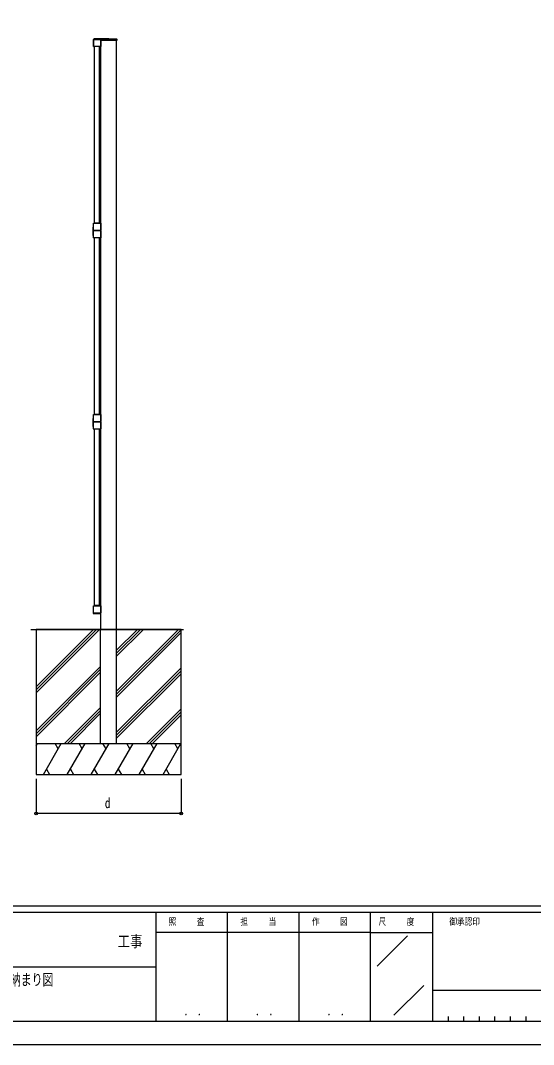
# Model space of a CAD drawing. Units: millimetres, scale not verified. Extents: x -6308 to 6308, y -4455 to 4455.
# Drawn here: x 1290 to 3765, y -4455 to 484 of the extents above; entities that cross this region are included whole.
import ezdxf
from ezdxf.enums import TextEntityAlignment as Align

# ---------------------------------------------------------------- set-up
doc = ezdxf.new("R2010")
doc.units = ezdxf.units.MM
doc.header["$LTSCALE"] = 20
for name, color, linetype in [('0-2_USER1', 3, 'Continuous'), ('0-5_YKK_A1', 4, 'Continuous'), ('0-6_YKK_D', 6, 'Continuous'), ('0-7_YKK_ZWAK', 7, 'Continuous')]:
    doc.layers.add(name, color=color, linetype=linetype)
doc.styles.add('ＭＳ ゴシック', font='')
doc.styles.get('ＭＳ ゴシック').set_extended_font_data('MS Gothic')

msp = doc.modelspace()

# ---------------------------------------------------------------- linework, layer by layer
at = {"layer": '0-5_YKK_A1'}
for p, q in [((1641.58, 363.08), (1641.34, 391.37)), ((1641.6, 358.73), (1641.6, 392.23)), ((1642.62, 358.59), (1642.34, 391.08)), ((1642.58, 393.21), (1677.08, 393.21)), ((1642.8, 357.75), (1642.58, 357.75)), ((1644.12, 358.6), (1642.62, 358.59)), ((1642.8, 357.75), (1643.08, 357.94)), ((1650.83, 357.94), (1643.08, 357.94)), ((1643.83, 392.1), (1677.33, 392.1)), ((1644.12, 358.6), (1643.83, 392.1)), ((1716.83, 394.6), (1644.54, 394.6)), ((1754.33, 393.6), (1644.84, 393.6)), ((1646.03, 357.6), (1646.03, -493.4)), ((1674.33, 357.6), (1646.03, 357.6)), ((1651.83, 358), (1650.83, 357.94)), ((1667.83, 358), (1651.83, 358)), ((1657.33, 357.6), (1657.33, 358)), ((1669.53, 357.6), (1669.53, 357.94)), ((1669.53, 357.6), (1669.53, -493.4)), ((1670.33, 357.6), (1670.33, -493.4)), ((1680.33, 389.1), (1675.83, 393.6)), ((1675.83, 392.1), (1675.83, -2452.9)), ((1676.86, 357.75), (1676.58, 357.94)), ((1677.08, 357.75), (1676.86, 357.75)), ((1678.06, 392.23), (1678.06, 358.73)), ((1680.33, 389.1), (1755.83, 389.1)), ((1753.83, -2452.9), (1753.83, 389.1)), ((1755.83, 389.1), (1755.83, 392.1)), ((1642.58, -493.55), (1642.8, -493.55)), ((1642.8, -493.55), (1643.08, -493.74)), ((1651.83, -493.8), (1667.83, -493.8)), ((1657.33, -493.9), (1657.33, -493.4)), ((1667.83, -493.8), (1668.83, -493.74)), ((1668.83, -493.74), (1676.58, -493.74)), ((1669.53, -494), (1669.53, -493.4)), ((1676.86, -493.55), (1676.58, -493.74)), ((1676.86, -493.55), (1677.08, -493.55)), ((1640.33, -552.6), (1640.33, -513.2)), ((1640.63, -512.9), (1641.57, -512.9)), ((1641.6, -528.03), (1641.6, -494.53)), ((1641.6, -563.77), (1641.6, -530.27)), ((1677.08, -529.01), (1642.58, -529.01)), ((1642.58, -529.29), (1677.08, -529.29)), ((1678.06, -494.53), (1678.06, -528.03)), ((1678.06, -530.27), (1678.06, -563.77)), ((1641.57, -552.9), (1640.63, -552.9)), ((1642.8, -564.75), (1642.58, -564.75)), ((1642.8, -564.75), (1643.08, -564.56)), ((1650.83, -564.56), (1643.08, -564.56)), ((1646.03, -564.9), (1646.03, -1415.9)), ((1674.33, -564.9), (1646.03, -564.9)), ((1651.83, -564.5), (1650.83, -564.56)), ((1667.83, -564.5), (1651.83, -564.5)), ((1657.33, -564.9), (1657.33, -564.5)), ((1669.53, -564.9), (1669.53, -564.56)), ((1669.53, -564.9), (1669.53, -1415.9)), ((1670.33, -564.9), (1670.33, -1415.9)), ((1676.86, -564.75), (1676.58, -564.56)), ((1677.08, -564.75), (1676.86, -564.75)), ((1641.6, -1450.53), (1641.6, -1417.03)), ((1642.58, -1416.05), (1642.8, -1416.05)), ((1642.8, -1416.05), (1643.08, -1416.24)), ((1651.83, -1416.3), (1667.83, -1416.3)), ((1657.33, -1416.4), (1657.33, -1415.9)), ((1667.83, -1416.3), (1668.83, -1416.24)), ((1668.83, -1416.24), (1676.58, -1416.24)), ((1669.53, -1416.5), (1669.53, -1415.9)), ((1676.86, -1416.05), (1676.58, -1416.24)), ((1676.86, -1416.05), (1677.08, -1416.05)), ((1678.06, -1417.03), (1678.06, -1450.53)), ((1640.33, -1475.1), (1640.33, -1435.7)), ((1640.63, -1435.4), (1641.57, -1435.4)), ((1641.57, -1475.4), (1640.63, -1475.4)), ((1641.6, -1486.27), (1641.6, -1452.77)), ((1677.08, -1451.51), (1642.58, -1451.51)), ((1642.58, -1451.79), (1677.08, -1451.79)), ((1678.06, -1452.77), (1678.06, -1486.27)), ((1642.8, -1487.25), (1642.58, -1487.25)), ((1642.8, -1487.25), (1643.08, -1487.06)), ((1650.83, -1487.06), (1643.08, -1487.06)), ((1646.03, -1487.4), (1646.03, -2338.4)), ((1674.33, -1487.4), (1646.03, -1487.4)), ((1651.83, -1487), (1650.83, -1487.06)), ((1667.83, -1487), (1651.83, -1487)), ((1657.33, -1487.4), (1657.33, -1487)), ((1669.53, -1487.4), (1669.53, -1487.06)), ((1669.53, -1487.4), (1669.53, -2338.4)), ((1670.33, -1487.4), (1670.33, -2338.4)), ((1676.86, -1487.25), (1676.58, -1487.06)), ((1677.08, -1487.25), (1676.86, -1487.25)), ((1640.33, -2358.2), (1640.33, -2374.97)), ((1641.6, -2357.9), (1640.63, -2357.9)), ((1641.6, -2373.03), (1641.6, -2339.53)), ((1642.58, -2338.55), (1642.8, -2338.55)), ((1642.8, -2338.55), (1643.08, -2338.74)), ((1651.83, -2338.8), (1667.83, -2338.8)), ((1657.33, -2338.9), (1657.33, -2338.4)), ((1667.83, -2338.8), (1668.83, -2338.74)), ((1668.83, -2338.74), (1676.58, -2338.74)), ((1669.53, -2339), (1669.53, -2338.4)), ((1676.86, -2338.55), (1676.58, -2338.74)), ((1676.86, -2338.55), (1677.08, -2338.55)), ((1678.06, -2339.53), (1678.06, -2373.03)), ((1641.26, -2375.97), (1675.83, -2378.44)), ((1677.08, -2374.01), (1642.58, -2374.01)), ((1339.17, -2452.9), (2076.09, -2452.9)), ((1364.83, -2758.53), (1670.46, -2452.9)), ((1364.83, -2744.39), (1656.32, -2452.9)), ((1364.83, -2730.24), (1642.18, -2452.9)), ((1675.83, -3002.9), (1675.83, -2452.9)), ((1753.83, -2581.66), (1882.59, -2452.9)), ((1753.83, -2567.52), (1868.45, -2452.9)), ((1753.83, -2553.38), (1854.31, -2452.9)), ((1753.83, -2751.37), (2052.3, -2452.9)), ((1753.83, -3002.9), (1753.83, -2452.9)), ((1753.83, -2765.51), (2064.83, -2454.51)), ((1753.83, -2779.65), (2064.83, -2468.65)), ((1364.83, -2942.38), (1675.83, -2631.38)), ((1364.83, -2956.52), (1675.83, -2645.52)), ((1364.83, -2970.66), (1675.83, -2659.66)), ((1753.83, -2949.36), (2064.83, -2638.36)), ((1753.83, -2963.5), (2064.83, -2652.5)), ((1753.83, -2977.64), (2064.83, -2666.64)), ((1502.3, -3002.9), (1675.83, -2829.37)), ((1516.44, -3002.9), (1675.83, -2843.51)), ((1530.58, -3002.9), (1675.83, -2857.65)), ((1898.28, -3002.9), (2064.83, -2836.35)), ((1912.42, -3002.9), (2064.83, -2850.49)), ((1926.56, -3002.9), (2064.83, -2864.63)), ((1364.83, -3002.9), (2064.83, -3002.9)), ((1364.83, -3014.03), (1371.25, -3002.9)), ((1400.12, -3152.9), (1486.72, -3002.9)), ((1471.72, -3028.88), (1456.72, -3002.9)), ((1515.59, -3152.9), (1602.19, -3002.9)), ((1587.19, -3028.88), (1572.19, -3002.9)), ((1631.06, -3152.9), (1717.66, -3002.9)), ((1702.66, -3028.88), (1687.66, -3002.9)), ((1714.43, -3002.9), (1714.83, -3002.5)), ((1746.53, -3152.9), (1833.13, -3002.9)), ((1818.13, -3028.88), (1803.13, -3002.9)), ((1862, -3152.9), (1948.6, -3002.9)), ((1933.6, -3028.88), (1918.6, -3002.9)), ((1977.47, -3152.9), (2064.07, -3002.9)), ((2049.07, -3028.88), (2034.07, -3002.9)), ((1415.12, -3126.92), (1430.12, -3152.9)), ((1530.59, -3126.92), (1545.59, -3152.9)), ((1646.06, -3126.92), (1661.06, -3152.9)), ((1761.53, -3126.92), (1776.53, -3152.9)), ((1877, -3126.92), (1892, -3152.9)), ((1992.47, -3126.92), (2007.47, -3152.9))]:
    msp.add_line(p, q, dxfattribs=at)
for points in [[(1674.33, 357.6), (1674.33, -493.4), (1646.03, -493.4)], [(1676.58, 357.94), (1668.83, 357.94), (1667.83, 358)], [(1643.08, -493.74), (1650.83, -493.74), (1651.83, -493.8)], [(1674.33, -564.9), (1674.33, -1415.9), (1646.03, -1415.9)], [(1676.58, -564.56), (1668.83, -564.56), (1667.83, -564.5)], [(1643.08, -1416.24), (1650.83, -1416.24), (1651.83, -1416.3)], [(1674.33, -1487.4), (1674.33, -2338.4), (1646.03, -2338.4)], [(1676.58, -1487.06), (1668.83, -1487.06), (1667.83, -1487)], [(1643.08, -2338.74), (1650.83, -2338.74), (1651.83, -2338.8)]]:
    msp.add_lwpolyline(points, dxfattribs=at)
msp.add_lwpolyline([(2064.83, -3152.9), (2064.83, -2452.9), (1364.83, -2452.9), (1364.83, -3152.9)], close=True, dxfattribs=at)
for centre, radius, start, end in [((1644.54, 391.4), 3.2, 90, 180.5), ((1642.58, 363.09), 1, 180.5, 270.5), ((1642.58, 392.23), 0.981, 90, 180), ((1642.58, 358.73), 0.981, 180, 270), ((1644.84, 391.1), 2.5, 90, 180.5), ((1677.08, 392.23), 0.981, 0, 90), ((1677.08, 358.73), 0.981, 270, 0), ((1716.83, 393.6), 1, 0, 90), ((1754.33, 392.1), 1.5, 0, 90), ((1642.58, -494.53), 0.981, 90, 180), ((1677.08, -494.53), 0.981, 0, 90), ((1640.63, -513.2), 0.3, 90, 180), ((1642.58, -528.03), 0.981, 180, 270), ((1642.58, -530.27), 0.981, 90, 180), ((1677.08, -528.03), 0.981, 270, 0), ((1677.08, -530.27), 0.981, 0, 90), ((1640.63, -552.6), 0.3, 180, 270), ((1642.58, -563.77), 0.981, 180, 270), ((1677.08, -563.77), 0.981, 270, 0), ((1642.58, -1417.03), 0.981, 90, 180), ((1677.08, -1417.03), 0.981, 0, 90), ((1640.63, -1435.7), 0.3, 90, 180), ((1640.63, -1475.1), 0.3, 180, 270), ((1642.58, -1450.53), 0.981, 180, 270), ((1642.58, -1452.77), 0.981, 90, 180), ((1677.08, -1450.53), 0.981, 270, 0), ((1677.08, -1452.77), 0.981, 0, 90), ((1642.58, -1486.27), 0.981, 180, 270), ((1677.08, -1486.27), 0.981, 270, 0), ((1640.63, -2358.2), 0.3, 90, 180), ((1642.58, -2339.53), 0.981, 90, 180), ((1677.08, -2339.53), 0.981, 0, 90), ((1641.33, -2374.97), 1, 180, 265.91438), ((1642.58, -2373.03), 0.981, 180, 270), ((1677.08, -2373.03), 0.981, 270, 0)]:
    msp.add_arc(centre, radius, start, end, dxfattribs=at)
at = {"layer": '0-6_YKK_D'}
for p, q in [((1364.83, -3172.9), (1364.83, -3341.4)), ((2064.83, -3172.9), (2064.83, -3341.4)), ((2064.83, -3340.4), (1364.83, -3340.4))]:
    msp.add_line(p, q, dxfattribs=at)
for centre in [(1364.83, -3340.4), (2064.83, -3340.4)]:
    msp.add_circle(centre, 6.38, dxfattribs=at)
at = {"layer": '0-7_YKK_ZWAK'}
for p, q in [((5842.53, -3787.5), (-5857.47, -3787.5)), ((1942.53, -3817.5), (-7.47, -3817.5)), ((2287.53, -3817.5), (2287.53, -4342.5)), ((2632.53, -3817.5), (2632.53, -4342.5)), ((2977.53, -3817.5), (2977.53, -4342.5)), ((3277.53, -3817.5), (2977.53, -3817.5)), ((4826.28, -3817.5), (3277.53, -3817.5)), ((3277.53, -3817.5), (3277.53, -4342.5)), ((2977.53, -3915), (1942.53, -3915)), ((2977.53, -3915), (3277.53, -3915)), ((3010.66, -4077.44), (3157.56, -3930.54)), ((-7.47, -4080), (1942.53, -4080)), ((3091.01, -4313.98), (3235.34, -4169.65)), ((3277.53, -4192.5), (4826.28, -4192.5)), ((-7.47, -4342.5), (1942.53, -4342.5)), ((1942.53, -4342.5), (2977.53, -4342.5)), ((2977.53, -4342.5), (3277.53, -4342.5)), ((3277.53, -4342.5), (4826.28, -4342.5)), ((3352.53, -4320), (3352.53, -4342.5)), ((3427.53, -4320), (3427.53, -4342.5)), ((3502.53, -4320), (3502.53, -4342.5)), ((3577.53, -4320), (3577.53, -4342.5)), ((3652.53, -4320), (3652.53, -4342.5)), ((3727.53, -4320), (3727.53, -4342.5))]:
    msp.add_line(p, q, dxfattribs=at)
msp.add_lwpolyline([(-6307.5, -4455), (6307.5, -4455), (6307.5, 4455), (-6307.5, 4455)], close=True, dxfattribs=at)
msp.add_lwpolyline([(2977.53, -3817.5), (1942.53, -3817.5), (1942.53, -4342.5)], dxfattribs=at)

# ---------------------------------------------------------------- texts
at = {"layer": '0-2_USER1', "style": 'ＭＳ ゴシック', "width": 0.7}
msp.add_text('シンプレオシリーズ共通 3段支柱コーナー納まり図', height=54.99, dxfattribs=at).set_placement((241.28, -4186.25), align=Align.BOTTOM_LEFT)
at = {"layer": '0-6_YKK_D', "style": 'ＭＳ ゴシック', "width": 0.8}
msp.add_text('d', height=49.49, dxfattribs=at).set_placement((1696.83, -3329.9), align=Align.BOTTOM_LEFT)
at = {"layer": '0-7_YKK_ZWAK', "style": 'ＭＳ ゴシック', "width": 0.8}
for s, height, p in [('照     査', 32.99, (2004.63, -3888.75)), ('担     当', 32.99, (2350.83, -3888.75)), ('作     図', 32.99, (2695.83, -3888.75)), ('尺     度', 32.99, (3017.13, -3888.75)), ('御承認印', 32.99, (3358.71, -3888.75)), ('工事', 54.99, (1758.5, -4001.2)), ('． ．', 38.87, (2077.5, -4326.53)), ('． ．', 38.87, (2422.5, -4326.53)), ('． ．', 38.87, (2767.5, -4326.53))]:
    msp.add_text(s, height=height, dxfattribs=at).set_placement(p, align=Align.BOTTOM_LEFT)

doc.saveas('drawing.dxf')
